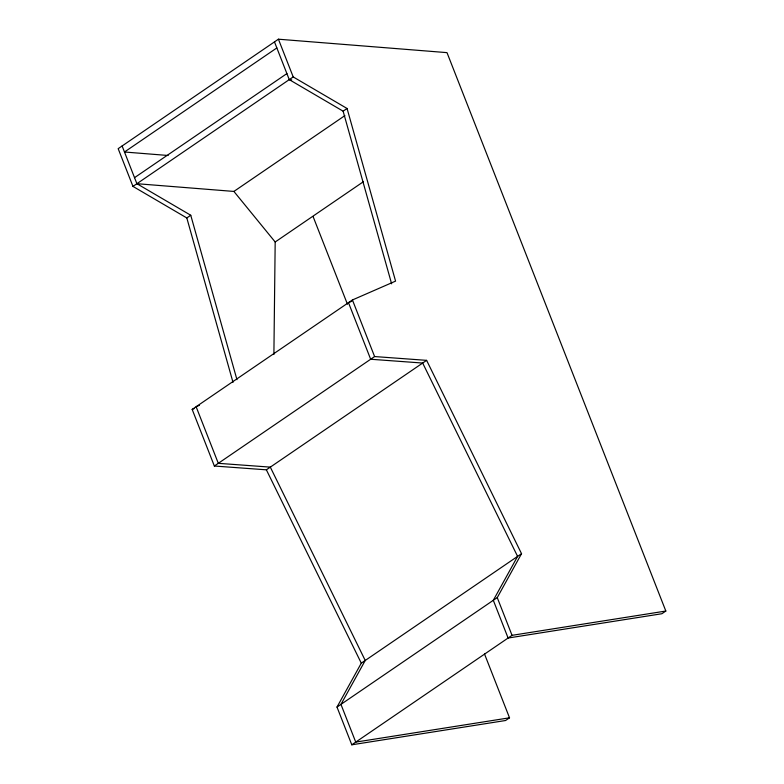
<?xml version="1.0" encoding="UTF-8"?>
<svg xmlns="http://www.w3.org/2000/svg" width="784" height="784" viewBox="0 0 784 784"><rect width="100%" height="100%" fill="white"/><g stroke="black" fill="none" stroke-linecap="round" stroke-linejoin="round"><path stroke-width="1.18" d="M273.89 354.525L275.184 241.991L233.897 191.433L136.896 183.701L122.118 145.971M484.522 654.013L509.522 717.811L505.582 720.506L351.791 744.8L337.002 707.07L361.287 663.166L521.536 553.7L426.614 360.356L374.605 356.553L214.355 466.019L192.178 409.424L352.428 299.958L395.567 281.123L347.067 108.486L293.206 76.93L278.418 39.2L118.168 148.666L132.957 186.396L186.817 217.952L233.005 382.367M337.002 707.07L497.252 597.604L521.536 553.7M276.84 47.932L124.48 152.008L168.139 155.487M134.534 177.664L286.895 73.588M132.957 186.396L293.206 76.93M186.817 217.952L190.757 215.257L236.954 379.672M274.478 41.895L289.257 79.625L343.118 111.181L347.067 108.486M233.897 191.433L344.891 115.611M275.184 241.991L363.384 181.731M214.355 466.019L266.374 469.822L426.614 360.356M351.791 744.8L512.04 635.334L665.832 611.04L446.998 52.636L278.418 39.2M665.832 611.04L661.882 613.735L508.101 638.029L493.312 600.299L517.597 556.395L422.674 363.051L370.665 359.248L348.478 302.653L351.8 301.203M199.44 405.279L196.127 406.729L218.305 463.324L270.313 467.127L365.236 660.471L340.952 704.375L355.74 742.105L509.522 717.811M192.178 409.424L194.393 408.454M289.257 79.625L291.687 79.821M136.896 183.701L190.757 215.257M266.374 469.822L361.287 663.166M497.252 597.604L512.04 635.334M352.428 299.958L374.605 356.553M313.071 216.511L347.449 304.231M343.118 111.181L391.628 283.818"/></g></svg>
